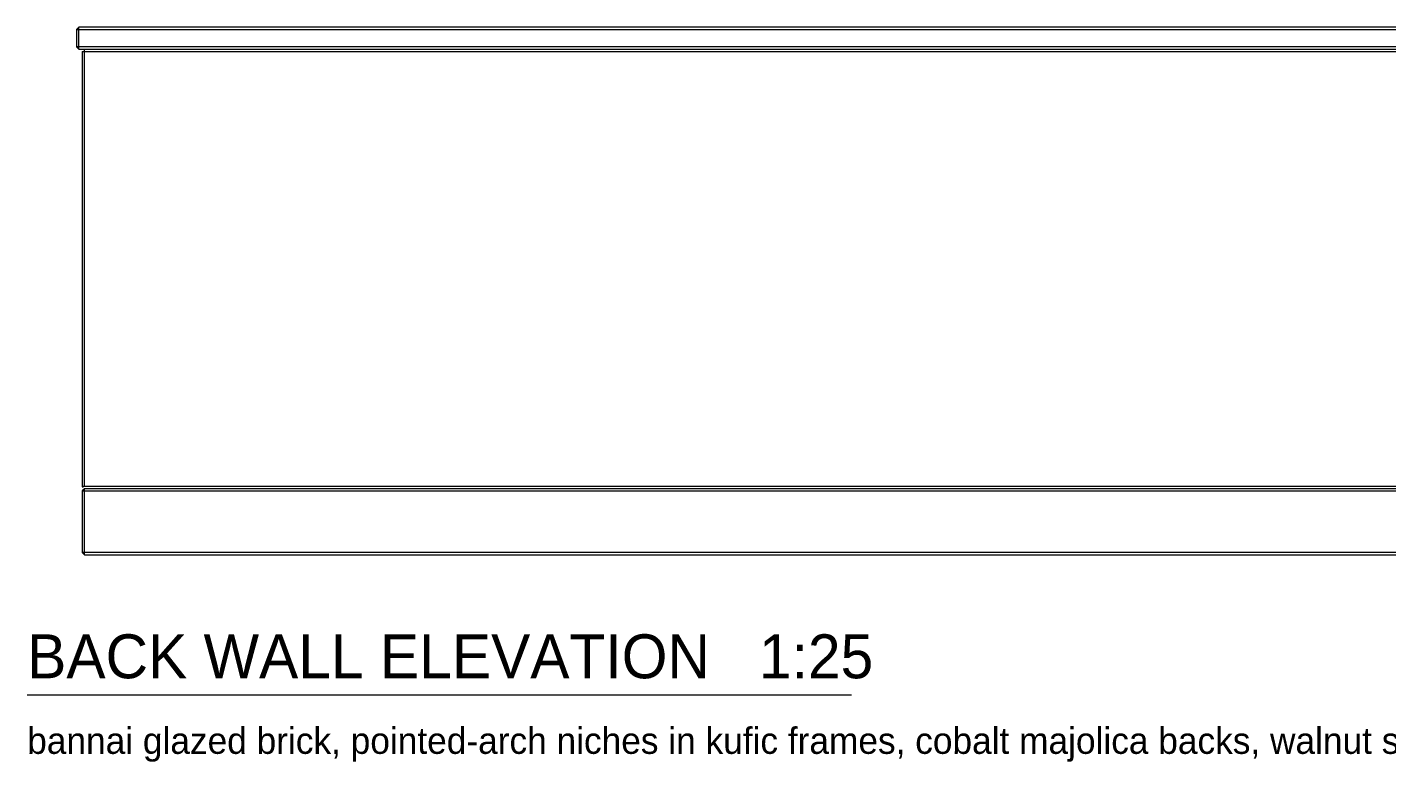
# Model space of a CAD drawing. Header units: metres. Extents: x 10 to 831, y 10 to 584.
# Drawn here: x 190 to 289, y 346.9 to 400.4 of the extents above; entities that cross this region are included whole.
import ezdxf

# ---------------------------------------------------------------- set-up
doc = ezdxf.new("R2010")
doc.units = ezdxf.units.M
doc.layers.add('TXT', color=7, linetype='Continuous', lineweight=18)
doc.layers.add('VIS', color=8, linetype='Continuous', lineweight=13)

msp = doc.modelspace()

# ---------------------------------------------------------------- linework, layer by layer
at = {"layer": 'TXT'}
msp.add_line((190, 351.8), (250, 351.8), dxfattribs=at)
at = {"layer": 'VIS'}
for p, q in [((193.76, 400.4), (193.6, 400.24)), ((193.6, 400.24), (193.76, 400.24)), ((193.6, 400.24), (193.6, 398.96)), ((193.76, 400.24), (193.76, 400.4)), ((193.76, 400.4), (193.76, 400.4)), ((422.24, 400.4), (193.76, 400.4)), ((193.76, 398.96), (193.76, 400.24)), ((193.76, 400.24), (422.24, 400.24)), ((193.76, 398.96), (193.6, 398.96)), ((193.6, 398.96), (193.76, 398.8)), ((193.6, 398.96), (193.6, 398.96)), ((193.76, 398.8), (193.76, 398.96)), ((422.24, 398.96), (193.76, 398.96)), ((193.76, 398.8), (422.24, 398.8)), ((194, 398.64), (194.16, 398.64)), ((194, 398.64), (194, 366.96)), ((194.16, 398.64), (194.16, 398.72)), ((194.16, 398.64), (421.84, 398.64)), ((194.16, 366.96), (194.16, 398.64)), ((194.16, 366.96), (194, 366.96)), ((194, 366.96), (194.08, 366.88)), ((194, 366.96), (194, 366.96)), ((194.16, 366.8), (194, 366.64)), ((194, 366.64), (194.16, 366.64)), ((194, 366.64), (194, 362.16)), ((421.84, 366.96), (194.16, 366.96)), ((194.16, 366.64), (194.16, 366.8)), ((194.16, 366.8), (194.16, 366.8)), ((421.84, 366.8), (194.16, 366.8)), ((194.16, 366.64), (421.84, 366.64)), ((194.16, 362.16), (194.16, 366.64)), ((194.16, 362.16), (194, 362.16)), ((194, 362.16), (194.16, 362)), ((194, 362.16), (194, 362.16)), ((194.16, 362), (194.16, 362.16)), ((421.84, 362.16), (194.16, 362.16)), ((194.16, 362), (421.84, 362))]:
    msp.add_line(p, q, dxfattribs=at)

# ---------------------------------------------------------------- texts
at = {"layer": 'TXT'}
for s, height, p in [('BACK WALL ELEVATION   1:25', 3.2, (190, 353)), ('bannai glazed brick, pointed-arch niches in kufic frames, cobalt majolica backs, walnut shelves + warm LED, carved cornice, wall carpet', 1.92, (190, 347.5))]:
    msp.add_text(s, height=height, dxfattribs=at).set_placement(p)

doc.saveas('drawing.dxf')
